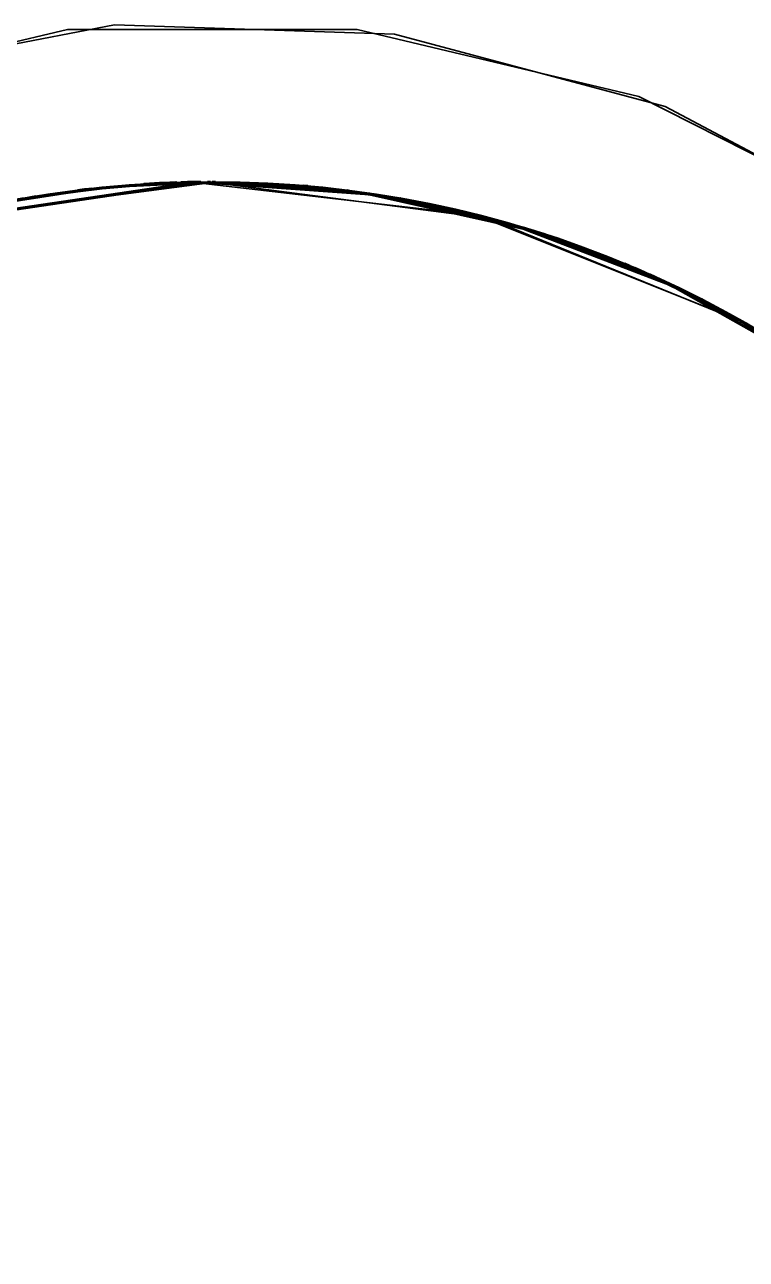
# Model space of a CAD drawing. Header units: millimetres. Extents: x 0 to 2382, y 0 to 420.
# Drawn here: x 188.2652 to 188.3992, y 124 to 124.2293 of the extents above; entities that cross this region are included whole.
import ezdxf

# ---------------------------------------------------------------- set-up
doc = ezdxf.new("R2010")
doc.units = ezdxf.units.MM
doc.linetypes.add('IRAM-E-TRAZOS', pattern=[5, 4, -1])
doc.layers.add('01-VISIBLE', color=7, linetype='CONTINUOUS', lineweight=70)
doc.layers.add('02-OCULTA', color=4, linetype='IRAM-E-TRAZOS', lineweight=35)

msp = doc.modelspace()

# ---------------------------------------------------------------- linework, layer by layer
at = {"layer": '01-VISIBLE'}
for points in [[(188.1, 124), (188.10667, 124.05123), (188.12624, 124.09904), (188.15741, 124.14024), (188.19809, 124.17209), (188.24557, 124.19245), (188.29668, 124.19997)], [(188.27758, 124.19874), (188.27716, 124.19869), (188.27673, 124.19864), (188.27631, 124.19859), (188.27589, 124.19854), (188.27546, 124.19849), (188.27504, 124.19844)], [(188.28742, 124.1996), (188.2874, 124.1996), (188.28737, 124.1996), (188.28735, 124.1996), (188.28733, 124.1996), (188.2873, 124.1996), (188.28728, 124.19959)], [(188.29302, 124.19988), (188.29209, 124.19984), (188.29116, 124.1998), (188.29023, 124.19976), (188.2893, 124.19971), (188.28837, 124.19966), (188.28744, 124.19961)], [(188.29335, 124.19989), (188.29329, 124.19989), (188.29324, 124.19989), (188.29319, 124.19988), (188.29313, 124.19988), (188.29308, 124.19988), (188.29303, 124.19988)], [(188.29362, 124.1999), (188.29362, 124.1999), (188.29362, 124.1999), (188.29362, 124.1999), (188.29362, 124.1999), (188.29362, 124.1999), (188.29362, 124.1999)], [(188.2939, 124.19991), (188.2939, 124.19991), (188.2939, 124.19991), (188.2939, 124.19991), (188.2939, 124.19991), (188.2939, 124.19991), (188.2939, 124.19991)], [(188.29785, 124.19999), (188.29724, 124.19998), (188.29662, 124.19997), (188.29601, 124.19996), (188.2954, 124.19995), (188.29478, 124.19993), (188.29417, 124.19991)], [(188.29911, 124.2), (188.29911, 124.2), (188.29911, 124.2), (188.29911, 124.2), (188.29911, 124.2), (188.29911, 124.2), (188.29911, 124.2)], [(188.29966, 124.2), (188.29957, 124.2), (188.29948, 124.2), (188.29939, 124.2), (188.2993, 124.2), (188.29921, 124.2), (188.29912, 124.2)], [(188.3, 124.2), (188.32917, 124.19786), (188.35772, 124.19149), (188.38503, 124.18102), (188.41053, 124.16668), (188.43366, 124.14878), (188.45393, 124.12769)], [(188.3006, 124.2), (188.3005, 124.2), (188.3004, 124.2), (188.3003, 124.2), (188.3002, 124.2), (188.3001, 124.2), (188.3, 124.2)], [(188.31703, 124.19927), (188.31702, 124.19927), (188.31701, 124.19928), (188.317, 124.19928), (188.31699, 124.19928), (188.31698, 124.19928), (188.31697, 124.19928)], [(188.31738, 124.19924), (188.31732, 124.19925), (188.31727, 124.19925), (188.31721, 124.19926), (188.31715, 124.19926), (188.31709, 124.19927), (188.31704, 124.19927)], [(188.31772, 124.19921), (188.31767, 124.19922), (188.31761, 124.19922), (188.31756, 124.19923), (188.3175, 124.19923), (188.31744, 124.19924), (188.31739, 124.19924)], [(188.31777, 124.19921), (188.31776, 124.19921), (188.31776, 124.19921), (188.31775, 124.19921), (188.31774, 124.19921), (188.31774, 124.19921), (188.31773, 124.19921)], [(188.31786, 124.1992), (188.31786, 124.1992), (188.31786, 124.1992), (188.31786, 124.1992), (188.31786, 124.1992), (188.31786, 124.1992), (188.31786, 124.1992)], [(188.32525, 124.1984), (188.32523, 124.1984), (188.32521, 124.1984), (188.3252, 124.19841), (188.32518, 124.19841), (188.32516, 124.19841), (188.32515, 124.19841)], [(188.2673, 124.19731), (188.26664, 124.1972), (188.26598, 124.19709), (188.26533, 124.19697), (188.26467, 124.19685), (188.26401, 124.19674), (188.26336, 124.19662)], [(188.26734, 124.19731), (188.26734, 124.19731), (188.26734, 124.19731), (188.26734, 124.19731), (188.26734, 124.19731), (188.26734, 124.19731), (188.26734, 124.19731)], [(188.33493, 124.19693), (188.33493, 124.19693), (188.33492, 124.19693), (188.33491, 124.19693), (188.33491, 124.19693), (188.3349, 124.19693), (188.33489, 124.19693)], [(188.35647, 124.19186), (188.35647, 124.19186), (188.35647, 124.19186), (188.35647, 124.19186), (188.35647, 124.19186), (188.35647, 124.19186), (188.35647, 124.19186)], [(188.35795, 124.19142), (188.35772, 124.19149), (188.35749, 124.19156), (188.35725, 124.19163), (188.35702, 124.1917), (188.35679, 124.19177), (188.35656, 124.19184)], [(188.36156, 124.19029), (188.36096, 124.19048), (188.36036, 124.19067), (188.35976, 124.19086), (188.35916, 124.19105), (188.35855, 124.19124), (188.35795, 124.19142)], [(188.36461, 124.18928), (188.3641, 124.18945), (188.36359, 124.18962), (188.36309, 124.18979), (188.36258, 124.18996), (188.36207, 124.19012), (188.36156, 124.19029)], [(188.36464, 124.18927), (188.36463, 124.18927), (188.36463, 124.18927), (188.36462, 124.18927), (188.36462, 124.18927), (188.36461, 124.18927), (188.36461, 124.18928)], [(188.37648, 124.1848), (188.37646, 124.18481), (188.37645, 124.18481), (188.37644, 124.18482), (188.37643, 124.18482), (188.37641, 124.18483), (188.3764, 124.18483)], [(188.38221, 124.18232), (188.38127, 124.18275), (188.38032, 124.18316), (188.37938, 124.18357), (188.37843, 124.18398), (188.37748, 124.18438), (188.37653, 124.18478)], [(188.38959, 124.17881), (188.38959, 124.17881), (188.38959, 124.17881), (188.38959, 124.17881), (188.38959, 124.17881), (188.38959, 124.17881), (188.38959, 124.17881)], [(188.38969, 124.17876), (188.38969, 124.17876), (188.38969, 124.17876), (188.38969, 124.17876), (188.38969, 124.17876), (188.38969, 124.17876), (188.38969, 124.17876)], [(188.38978, 124.17872), (188.38978, 124.17872), (188.38978, 124.17872), (188.38978, 124.17872), (188.38978, 124.17872), (188.38978, 124.17872), (188.38978, 124.17872)], [(188.39101, 124.17809), (188.39088, 124.17816), (188.39074, 124.17823), (188.39061, 124.1783), (188.39048, 124.17836), (188.39034, 124.17843), (188.39021, 124.1785)], [(188.40253, 124.17172), (188.40153, 124.17231), (188.40054, 124.17289), (188.39954, 124.17347), (188.39853, 124.17404), (188.39753, 124.17461), (188.39652, 124.17517)]]:
    msp.add_lwpolyline(points, dxfattribs=at)
msp.add_circle((188.3, 124), 0.2, dxfattribs=at)
at = {"layer": '02-OCULTA'}
for points in [[(188.5, 124.11358), (188.46936, 124.15562), (188.43006, 124.1897), (188.3841, 124.21407), (188.33384, 124.2275), (188.28185, 124.22928), (188.23079, 124.21934), (188.18327, 124.19818), (188.14172, 124.16687), (188.10827, 124.12704), (188.08462, 124.0807)], [(188.5, 124.11358), (188.46817, 124.15691), (188.42715, 124.19166), (188.37918, 124.21594), (188.32688, 124.22842), (188.27312, 124.22842), (188.22082, 124.21594), (188.17285, 124.19166), (188.13183, 124.15691), (188.1, 124.11358)], [(188.3, 124.2), (188.24824, 124.19319), (188.2, 124.17321), (188.15858, 124.14142), (188.12679, 124.1), (188.10681, 124.05176), (188.1, 124)], [(188.1, 124), (188.10681, 124.05176), (188.12679, 124.1), (188.15858, 124.14142), (188.2, 124.17321), (188.24824, 124.19319), (188.3, 124.2)], [(188.27504, 124.19844), (188.27375, 124.19827), (188.27247, 124.1981), (188.27118, 124.19791), (188.2699, 124.19772), (188.26862, 124.19752), (188.26734, 124.19731)], [(188.28728, 124.19959), (188.28566, 124.19949), (188.28404, 124.19936), (188.28242, 124.19923), (188.28081, 124.19908), (188.27919, 124.19891), (188.27758, 124.19874)], [(188.28744, 124.19961), (188.28744, 124.1996), (188.28743, 124.1996), (188.28743, 124.1996), (188.28743, 124.1996), (188.28743, 124.1996), (188.28742, 124.1996)], [(188.29303, 124.19988), (188.29303, 124.19988), (188.29302, 124.19988), (188.29302, 124.19988), (188.29302, 124.19988), (188.29302, 124.19988), (188.29302, 124.19988)], [(188.29362, 124.1999), (188.29358, 124.1999), (188.29353, 124.1999), (188.29349, 124.19989), (188.29344, 124.19989), (188.29339, 124.19989), (188.29335, 124.19989)], [(188.2939, 124.19991), (188.29385, 124.19991), (188.2938, 124.1999), (188.29376, 124.1999), (188.29371, 124.1999), (188.29367, 124.1999), (188.29362, 124.1999)], [(188.29417, 124.19991), (188.29412, 124.19991), (188.29408, 124.19991), (188.29403, 124.19991), (188.29399, 124.19991), (188.29394, 124.19991), (188.2939, 124.19991)], [(188.29668, 124.19997), (188.34909, 124.19388), (188.39808, 124.1743), (188.44024, 124.14259), (188.47265, 124.10096), (188.49304, 124.0523), (188.5, 124)], [(188.29911, 124.2), (188.2989, 124.2), (188.29869, 124.2), (188.29848, 124.19999), (188.29827, 124.19999), (188.29806, 124.19999), (188.29785, 124.19999)], [(188.29912, 124.2), (188.29912, 124.2), (188.29912, 124.2), (188.29912, 124.2), (188.29911, 124.2), (188.29911, 124.2), (188.29911, 124.2)], [(188.3, 124.2), (188.29994, 124.2), (188.29989, 124.2), (188.29983, 124.2), (188.29977, 124.2), (188.29972, 124.2), (188.29966, 124.2)], [(188.3, 124.2), (188.3511, 124.19336), (188.39881, 124.17389), (188.43996, 124.14287), (188.47182, 124.10236), (188.49227, 124.05506), (188.49996, 124.00411)], [(188.31697, 124.19928), (188.31425, 124.19949), (188.31152, 124.19967), (188.30879, 124.19981), (188.30606, 124.19991), (188.30333, 124.19997), (188.3006, 124.2)], [(188.31704, 124.19927), (188.31703, 124.19927), (188.31703, 124.19927), (188.31703, 124.19927), (188.31703, 124.19927), (188.31703, 124.19927), (188.31703, 124.19927)], [(188.31739, 124.19924), (188.31739, 124.19924), (188.31739, 124.19924), (188.31738, 124.19924), (188.31738, 124.19924), (188.31738, 124.19924), (188.31738, 124.19924)], [(188.31773, 124.19921), (188.31773, 124.19921), (188.31773, 124.19921), (188.31773, 124.19921), (188.31773, 124.19921), (188.31772, 124.19921), (188.31772, 124.19921)], [(188.31786, 124.1992), (188.31784, 124.1992), (188.31783, 124.1992), (188.31781, 124.19921), (188.3178, 124.19921), (188.31779, 124.19921), (188.31777, 124.19921)], [(188.32515, 124.19841), (188.32393, 124.19856), (188.32272, 124.19871), (188.32151, 124.19884), (188.32029, 124.19897), (188.31907, 124.19909), (188.31786, 124.1992)], [(188.33489, 124.19693), (188.33329, 124.19721), (188.33169, 124.19747), (188.33008, 124.19773), (188.32847, 124.19796), (188.32686, 124.19819), (188.32525, 124.1984)], [(188.26734, 124.19731), (188.26733, 124.19731), (188.26732, 124.19731), (188.26732, 124.19731), (188.26731, 124.19731), (188.2673, 124.19731), (188.2673, 124.19731)], [(188.35647, 124.19186), (188.35292, 124.19287), (188.34935, 124.19381), (188.34577, 124.19469), (188.34217, 124.1955), (188.33856, 124.19625), (188.33493, 124.19693)], [(188.35656, 124.19184), (188.35654, 124.19184), (188.35653, 124.19184), (188.35651, 124.19185), (188.3565, 124.19185), (188.35649, 124.19186), (188.35647, 124.19186)], [(188.35795, 124.19142), (188.35795, 124.19142), (188.35795, 124.19142), (188.35795, 124.19142), (188.35795, 124.19142), (188.35795, 124.19142), (188.35795, 124.19142)], [(188.36156, 124.19029), (188.36156, 124.19029), (188.36156, 124.19029), (188.36156, 124.19029), (188.36156, 124.19029), (188.36156, 124.19029), (188.36156, 124.19029)], [(188.36461, 124.18928), (188.36461, 124.18928), (188.36461, 124.18928), (188.36461, 124.18928), (188.36461, 124.18928), (188.36461, 124.18928), (188.36461, 124.18928)], [(188.3764, 124.18483), (188.37446, 124.18562), (188.37251, 124.18639), (188.37055, 124.18714), (188.36859, 124.18787), (188.36662, 124.18858), (188.36464, 124.18927)], [(188.37653, 124.18478), (188.37652, 124.18478), (188.37651, 124.18479), (188.3765, 124.18479), (188.37649, 124.18479), (188.37648, 124.1848), (188.37648, 124.1848)], [(188.38959, 124.17881), (188.38837, 124.17942), (188.38714, 124.18002), (188.38592, 124.18061), (188.38468, 124.18119), (188.38345, 124.18176), (188.38221, 124.18232)], [(188.38969, 124.17876), (188.38967, 124.17877), (188.38966, 124.17878), (188.38964, 124.17879), (188.38962, 124.17879), (188.38961, 124.1788), (188.38959, 124.17881)], [(188.38978, 124.17872), (188.38977, 124.17872), (188.38975, 124.17873), (188.38974, 124.17874), (188.38972, 124.17875), (188.38971, 124.17875), (188.38969, 124.17876)], [(188.39021, 124.1785), (188.39014, 124.17854), (188.39007, 124.17857), (188.38999, 124.17861), (188.38992, 124.17864), (188.38985, 124.17868), (188.38978, 124.17872)], [(188.39652, 124.17517), (188.39561, 124.17567), (188.39469, 124.17616), (188.39378, 124.17665), (188.39286, 124.17714), (188.39194, 124.17762), (188.39101, 124.17809)]]:
    msp.add_lwpolyline(points, dxfattribs=at)
msp.add_circle((188.3, 124), 0.2, dxfattribs=at)

doc.saveas('drawing.dxf')
